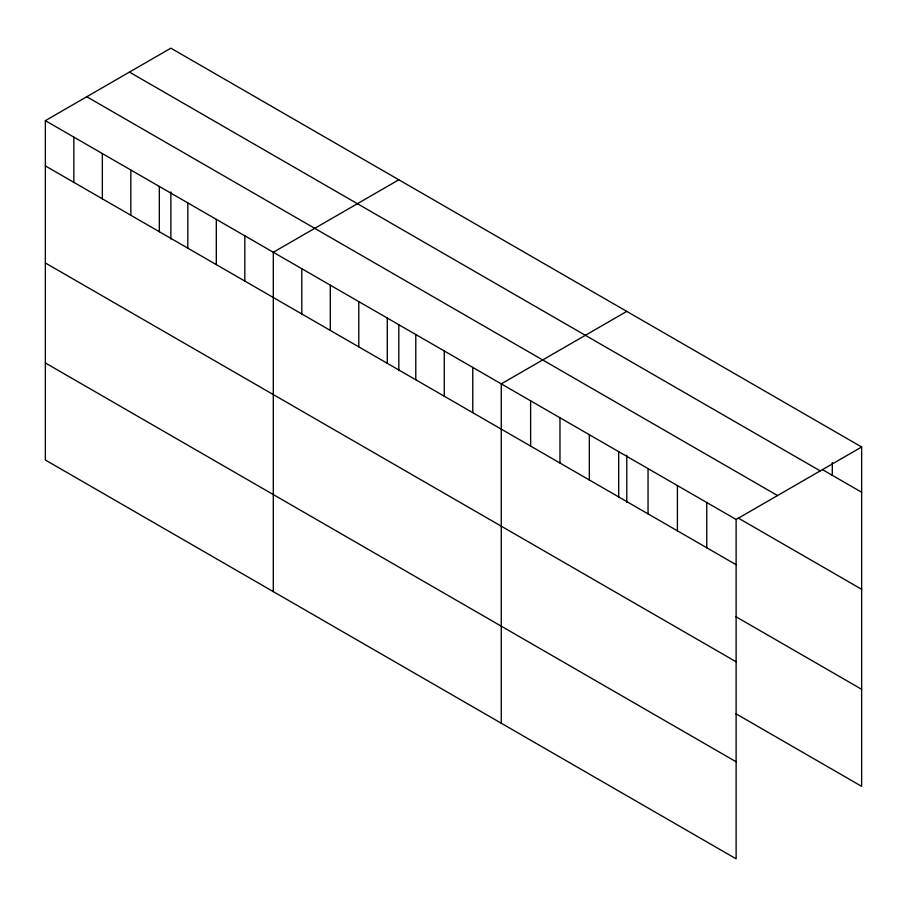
<?xml version="1.0" encoding="UTF-8"?>
<svg xmlns="http://www.w3.org/2000/svg" width="907" height="907" viewBox="0 0 907 907"><rect width="100%" height="100%" fill="white"/><g stroke="black" fill="none" stroke-linecap="round" stroke-linejoin="round"><path stroke-width="1.36" d="M45.35 120.654L736.121 519.462L736.121 858.827L45.35 460.008L45.35 120.654L170.879 48.173L861.65 446.992L861.65 786.346L735.656 713.605M398.831 179.79L273.302 252.259L273.302 591.613M626.782 311.396L501.265 383.865L501.265 723.23M736.121 519.462L861.65 446.992M822.502 469.656L861.65 492.252M129.452 72.095L820.223 470.903M86.777 96.732L777.548 495.551M738.105 517.976L861.65 589.301M45.35 165.913L736.121 564.721M735.656 616.556L861.65 689.297M45.35 262.962L736.121 661.781M45.35 362.959L736.121 761.767M832.297 462.57L832.297 475.302M706.768 502.512L706.768 547.771M677.404 485.562L677.404 530.822M648.052 468.613L648.052 513.872M626.782 455.099L626.782 502.319M618.687 451.663L618.687 496.923M589.335 434.714L589.335 479.973M559.97 417.764L559.97 463.024M530.618 400.815L530.618 446.074M472.762 367.414L472.762 412.674M444.271 350.964L444.271 396.223M415.78 334.513L415.78 379.772M398.831 324.876L398.831 370.702M387.278 318.062L387.278 363.322M358.787 301.612L358.787 346.871M330.295 285.161L330.295 330.42M301.804 268.71L301.804 313.969M244.811 235.809L244.811 281.068M216.32 219.358L216.32 264.617M187.817 202.907L187.817 248.167M170.879 191.876L170.879 239.097M159.326 186.457L159.326 231.716M130.835 170.006L130.835 215.265M102.344 153.555L102.344 198.814M73.841 137.104L73.841 182.364"/></g></svg>
